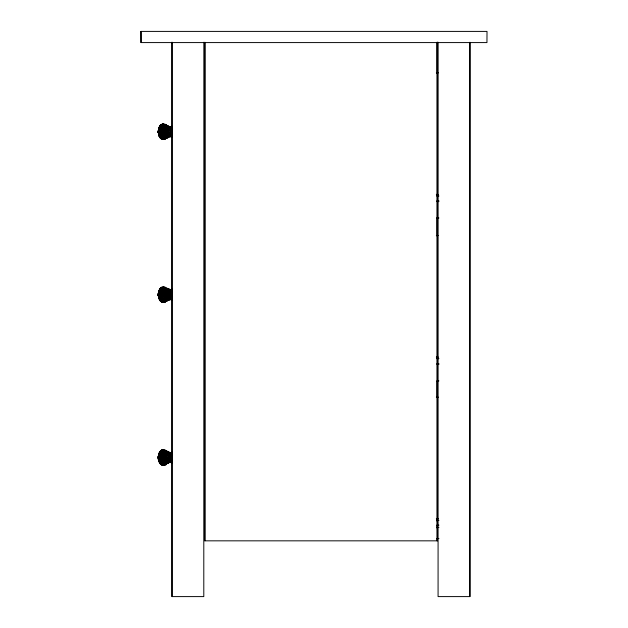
<?xml version="1.0" encoding="UTF-8"?>
<svg xmlns="http://www.w3.org/2000/svg" width="628" height="628" viewBox="0 0 628 628"><rect width="100%" height="100%" fill="white"/><g stroke="black" fill="none" stroke-linecap="round" stroke-linejoin="round"><path stroke-width="0.94" d="M158.821 134.408L159.088 135.538L158.075 131.699L158.821 128.387L158.075 131.699L159.088 136.064L158.79 135.02L159.826 137.626L161.341 139.008L163.06 139.463L159.826 137.54L158.79 135.232L159.857 137.626L158.107 131.699L159.857 125.773L161.341 124.399L163.06 123.944L159.857 126.134L158.79 128.387L159.857 125.867L161.31 124.509L163.06 124.061M171.954 137.006L171.986 136.37L170.612 135.993L168.799 136.307L164.897 138.67L161.341 138.56L159.826 137.273L158.075 131.699L159.857 127.162L159.857 125.773L158.79 128.175M160.321 300.616L163.06 302.256L161.31 301.801L159.826 300.451L159.857 288.77L161.341 287.42L163.029 287.318M158.79 298.143L159.857 300.537L161.341 301.911L163.06 302.374L166.875 300.883C166.734 296 169.505 284.727 161.31 287.31L159.826 288.684L159.826 290.803L158.821 291.91L158.075 294.611L159.826 300.451L159.088 297.46C162.369 302.319 167.739 296.934 171.986 298.072M159.857 137.54L159.857 126.134M171.986 452.215L170.581 452.639L170.581 453.228C160.682 444.2 173.595 469.893 161.31 464.822L159.826 463.448L159.857 452.388C163.5 448.054 167.872 454.405 171.986 452.859L171.986 452.136L170.581 452.568M161.31 124.509L159.857 125.867L158.79 128.387M158.821 453.989C157.636 457.592 158.13 462.577 161.341 464.712L158.79 460.834L159.857 463.362L161.31 464.712L163.06 465.277L161.31 464.382C164.74 465.262 168.335 463.236 170.612 461.815C166.726 462.922 160.886 466.635 158.79 460.834L159.088 461.352L159.088 460.363C162.369 465.23 167.739 459.845 171.986 460.983M159.857 288.77L158.79 291.298L161.341 287.31L161.31 301.911L161.31 300.938C158.052 298.928 157.604 294.414 158.821 291.086M161.31 464.822L161.341 450.331L163.06 449.876L164.929 450.221L166.875 451.249L166.844 452.003M171.954 462.585L170.581 462.404L170.612 452.639L168.767 452.278L164.897 450.111L163.029 449.758L161.31 450.221L161.341 450.661C157.903 453.133 157.581 458.189 159.088 461.878L158.79 461.046M163.06 139.463L163.029 138.992M163.06 123.944L163.029 139.345M163.06 124.407L164.929 124.399L168.799 126.699L170.612 127.044L166.844 125.333M163.029 465.277L163.06 449.758L161.341 450.221L159.826 451.595L158.79 453.989L159.088 453.165L161.341 450.331L159.826 451.948L158.075 457.522L158.821 460.834M163.06 138.992L163.029 139.463L164.929 139.118L164.929 124.289L163.029 123.944M166.844 300.985L170.612 299.564L168.767 299.611L164.897 302.021L168.799 299.854L170.612 299.493L170.612 289.728L163.029 286.855L163.029 302.374L164.929 302.021L164.929 301.032L168.799 299.218L171.986 299.273M171.954 289.948L171.986 289.225L171.986 289.948L170.612 290.317L168.799 290.003L164.929 288.189L164.897 287.2L164.929 302.021L166.875 300.883M171.986 452.458L168.799 452.521L164.929 450.111L164.897 464.932L164.897 464.485M164.929 288.189L164.929 287.2L164.897 288.189L161.341 288.283L158.79 291.298M164.897 138.67L164.929 139.118L166.875 138.074L166.875 125.333L164.929 124.289L166.875 125.718M166.875 288.244L170.612 289.657L171.986 289.225L170.612 289.657M166.875 137.689L166.844 138.074C172.755 137.799 164.63 124.43 170.612 126.746L170.581 136.661L171.986 137.085M171.986 462.585L168.799 462.522L163.06 465.277M166.844 451.532L168.799 452.278L168.799 457.522L168.799 462.757L166.844 463.503L166.844 463.04M168.767 299.854L168.767 289.375M168.799 290.003L168.799 289.288L166.844 288.244M171.954 126.644L170.581 126.825L171.986 126.314M171.954 462.828L171.986 452.859M170.581 299.564L171.986 299.996L172.001 136.449M171.986 136.37L171.986 129.007L172.59 128.34M204.893 540.834L204.893 42.257L204.838 540.834L437.206 540.834L437.206 42.257L437.206 540.834M438.132 42.257L438.077 596.6L469.932 596.6L469.932 42.257L469.877 596.6M158.79 297.319L159.088 298.449L158.107 294.611L159.088 290.78L158.107 294.611L158.821 298.143M158.821 297.319L158.075 294.611L158.821 291.298M158.821 128.999L159.088 127.869L159.088 128.858C162.369 123.991 167.739 129.376 171.986 128.238M158.821 454.813L159.857 452.388M158.79 129.941L159.088 128.858M158.79 455.755C160.799 449.397 167.762 455.025 171.986 454.06M172.59 129.407L170.612 130.004L161.341 129.203L159.088 130.192L158.075 131.699C159.143 139.573 167.174 134.989 171.986 135.161M159.088 297.46L158.107 294.611L159.857 292.585L163.06 291.957L170.612 292.915L172.59 292.31M171.986 461.643C166.695 461.29 158.86 467.232 158.075 457.522L159.088 456.007L161.341 455.025L170.612 455.826L172.59 455.221M158.79 291.086L159.857 288.684M158.79 453.989L159.088 453.165L159.088 454.672M172.59 132.869L161.341 132.971L158.075 131.699C159.959 124.839 167.393 129.69 171.986 129.007M172.59 454.162L171.986 454.829C167.417 455.52 159.944 450.645 158.107 457.522C159.944 464.398 167.417 459.523 171.986 460.214L172.59 460.881M172.59 133.999L170.612 133.395L161.341 134.204L159.088 133.214L158.821 131.087L163.06 130.357L172.59 130.538M172.59 296.911L170.612 296.306L161.341 297.107L159.088 296.126L158.821 293.998L163.06 293.26L172.59 293.441M172.59 456.352L163.06 456.171L158.821 456.909L159.088 459.037L161.341 460.018L170.612 459.217L172.59 459.822M159.85 290.073L158.79 291.91C161.286 285.316 167.613 291.557 171.986 290.489M172.59 291.251L171.986 291.918C167.676 292.907 162.118 288.236 158.821 292.844L159.088 293.095M159.088 133.214L158.821 133.466C162.118 138.074 167.676 133.411 171.986 134.392L172.59 135.067M159.088 296.126L158.821 296.377C162.118 300.985 167.676 296.322 171.986 297.303L172.59 297.97M172.59 295.78L161.341 295.882L158.821 295.223L158.075 294.611L158.821 293.998M158.821 456.909L158.075 457.522L158.821 458.134L161.341 458.785L172.59 458.691M159.857 126.566C163.5 122.232 167.872 128.583 171.986 127.037M159.857 127.162C163.57 123.308 167.888 128.976 171.986 127.578M164.897 139.118L168.799 136.943L170.581 136.661M171.986 136.763L170.612 136.362L166.844 137.689L166.844 137.218M166.875 137.218C164.74 138.592 161.632 138.992 159.857 136.833M170.581 289.657L171.954 289.225L171.986 289.948M203.849 42.257L203.794 596.6L172.001 596.6L172.001 42.257L172.001 126.636C169.701 127.617 167.229 125.38 164.897 124.289M171.986 289.555L168.799 289.61L163.06 287.318L161.341 287.75M171.986 453.392C167.888 454.79 163.57 449.122 159.857 452.976L159.857 451.948M170.612 136.661L168.767 136.7M171.986 291.149C167.904 292.35 163.649 287.546 159.857 290.803L159.826 289.045M163.06 139.345L166.875 138.074M163.06 301.903L164.929 301.573L164.929 302.021M164.929 301.032L161.341 300.938M140.986 31.4L487.014 31.4L486.951 42.586L140.986 42.586L140.986 31.4L141.049 42.586M436.334 72.84L438.297 72.84M159.088 131.699L172.59 131.699M436.334 194.445L438.297 194.445M436.923 196.014L438.933 196.014M436.923 200.819L438.933 200.819M436.923 201.588L438.933 201.588M436.923 217.987L438.933 217.987M436.334 235.508L438.297 235.508M159.088 294.611L172.59 294.611M436.334 357.112L438.297 357.112M436.923 358.682L438.933 358.682M436.923 363.486L438.933 363.486M436.923 364.499L438.933 364.499M436.923 380.898L438.933 380.898M436.334 397.171L438.297 397.171M159.088 457.522L172.59 457.522M436.334 518.767L438.297 518.767M436.923 520.337L438.933 520.337M436.923 525.141L438.933 525.141M436.923 527.41L438.933 527.41M436.923 538.589L438.933 538.589M163.029 124.407L164.929 124.737M164.929 450.559L161.341 450.661L161.31 450.221M171.986 135.829C167.888 134.431 163.57 140.099 159.857 136.245M171.986 298.74C167.888 297.342 163.57 303.01 159.857 299.156M170.612 461.815L171.986 462.184L172.001 596.6M170.581 299.266L171.986 299.674M170.581 136.582L171.954 136.763M170.581 299.493L171.986 299.917M170.581 462.475L171.986 462.907M164.897 287.648L166.875 288.629M159.088 134.549L158.79 133.466M158.075 131.699L158.821 132.312M158.075 294.611L158.821 295.223M161.341 301.471L159.826 300.184L158.79 297.931L159.857 300.451M158.79 297.931L159.057 298.449M158.79 459.288L159.088 460.363M168.799 299.933L168.767 299.218L168.799 299.611M168.767 462.522L170.612 462.475L170.581 461.815M161.31 124.399L161.31 139.008L161.341 138.56M159.857 300.537L159.85 299.744M159.857 463.448L159.826 462.059M437.151 42.257L437.151 73.602M437.151 194.083L437.151 196.046M437.151 217.594L437.151 236.207M437.151 356.688L437.151 358.643M437.151 381.172L437.151 396.849M437.151 518.304L437.151 521.248M437.151 525.165L437.151 528.101M437.151 538.879L437.151 540.834M172.001 300.294L172.001 452.372M158.821 454.201L158.075 457.522L158.821 454.201"/></g></svg>
